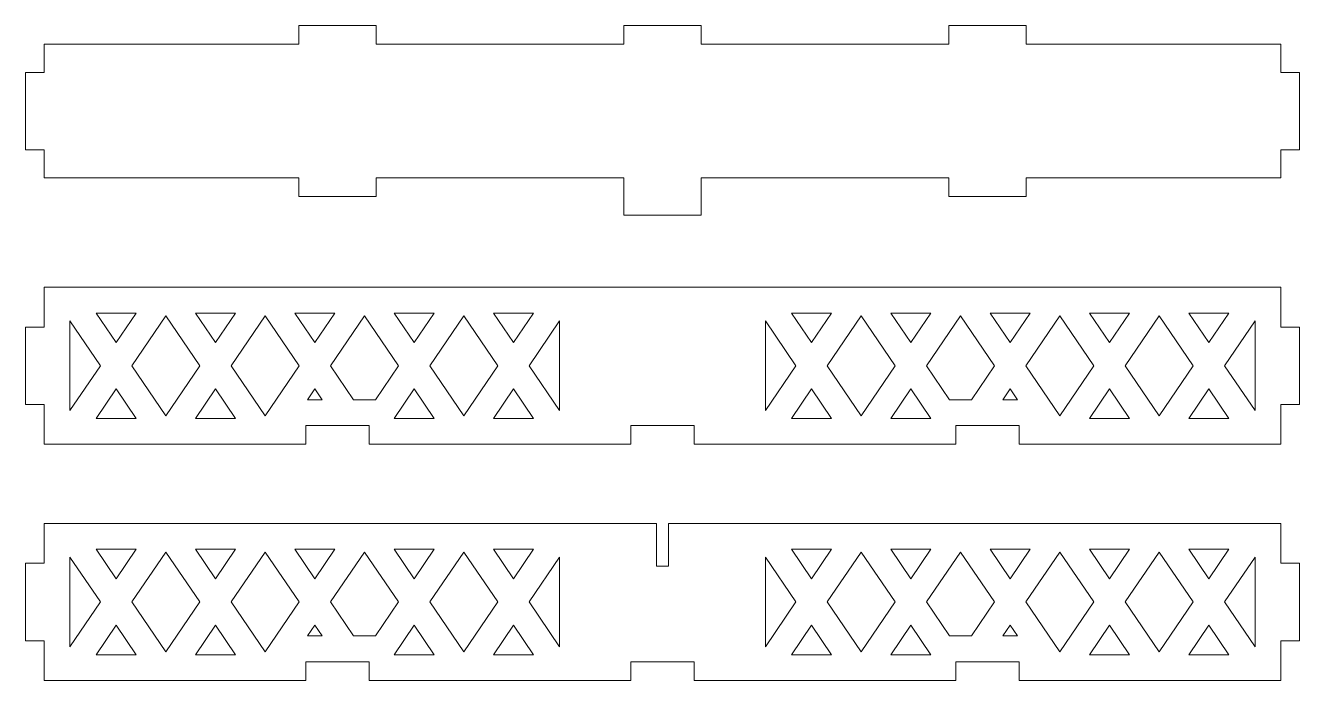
# Model space of a CAD drawing. Header units: millimetres. Extents: x -924 to 692, y -968 to 888.
# Drawn here: x -452.2 to -17.1, y -230 to -6.4 of the extents above; entities that cross this region are included whole.
import ezdxf

# ---------------------------------------------------------------- set-up
doc = ezdxf.new("R2010")
doc.units = ezdxf.units.MM
doc.header["$MEASUREMENT"] = 0

msp = doc.modelspace()

# ---------------------------------------------------------------- linework, layer by layer
at = {"lineweight": 5}
for points, knots in [([(-332.3981, -12.8217), (-332.3981, -12.8217), (-332.3981, -6.4219), (-332.3981, -6.4219), (-332.3981, -6.4219), (-332.3981, -6.4219), (-358.7981, -6.4219), (-358.7981, -6.4219), (-358.7981, -6.4219), (-358.7981, -6.4219), (-358.7981, -12.8217), (-358.7981, -12.8217), (-358.7981, -12.8217), (-358.7981, -12.8217), (-445.758, -12.8217), (-445.758, -12.8217), (-445.758, -12.8217), (-445.758, -12.8217), (-445.758, -22.4217), (-445.758, -22.4217), (-445.758, -22.4217), (-445.758, -22.4217), (-452.158, -22.4217), (-452.158, -22.4217), (-452.158, -22.4217), (-452.158, -22.4217), (-452.158, -48.8217), (-452.158, -48.8217), (-452.158, -48.8217), (-452.158, -48.8217), (-445.758, -48.8217), (-445.758, -48.8217), (-445.758, -48.8217), (-445.758, -48.8217), (-445.758, -58.4217), (-445.758, -58.4217), (-445.758, -58.4217), (-445.758, -58.4217), (-358.7981, -58.4217), (-358.7981, -58.4217), (-358.7981, -58.4217), (-358.7981, -58.4217), (-358.7981, -64.8217), (-358.7981, -64.8217), (-358.7981, -64.8217), (-358.7981, -64.8217), (-332.3981, -64.8217), (-332.3981, -64.8217), (-332.3981, -64.8217), (-332.3981, -64.8217), (-332.3981, -58.4217), (-332.3981, -58.4217), (-332.3981, -58.4217), (-332.3981, -58.4217), (-247.8381, -58.4217), (-247.8381, -58.4217), (-247.8381, -58.4217), (-247.8381, -58.4217), (-247.8381, -71.2217), (-247.8381, -71.2217), (-247.8381, -71.2217), (-247.8381, -71.2217), (-221.4381, -71.2217), (-221.4381, -71.2217), (-221.4381, -71.2217), (-221.4381, -71.2217), (-221.4381, -58.4217), (-221.4381, -58.4217), (-221.4381, -58.4217), (-221.4381, -58.4217), (-136.8781, -58.4217), (-136.8781, -58.4217), (-136.8781, -58.4217), (-136.8781, -58.4217), (-136.8781, -64.8217), (-136.8781, -64.8217), (-136.8781, -64.8217), (-136.8781, -64.8217), (-110.4781, -64.8217), (-110.4781, -64.8217), (-110.4781, -64.8217), (-110.4781, -64.8217), (-110.4781, -58.4217), (-110.4781, -58.4217), (-110.4781, -58.4217), (-110.4781, -58.4217), (-23.5181, -58.4217), (-23.5181, -58.4217), (-23.5181, -58.4217), (-23.5181, -58.4217), (-23.5181, -48.8217), (-23.5181, -48.8217), (-23.5181, -48.8217), (-23.5181, -48.8217), (-17.1181, -48.8217), (-17.1181, -48.8217), (-17.1181, -48.8217), (-17.1181, -48.8217), (-17.1181, -22.4217), (-17.1181, -22.4217), (-17.1181, -22.4217), (-17.1181, -22.4217), (-23.5181, -22.4217), (-23.5181, -22.4217), (-23.5181, -22.4217), (-23.5181, -22.4217), (-23.5181, -12.8217), (-23.5181, -12.8217), (-23.5181, -12.8217), (-23.5181, -12.8217), (-110.4781, -12.8217), (-110.4781, -12.8217), (-110.4781, -12.8217), (-110.4781, -12.8217), (-110.4781, -6.4219), (-110.4781, -6.4219), (-110.4781, -6.4219), (-110.4781, -6.4219), (-136.8781, -6.4219), (-136.8781, -6.4219), (-136.8781, -6.4219), (-136.8781, -6.4219), (-136.8781, -12.8217), (-136.8781, -12.8217), (-136.8781, -12.8217), (-136.8781, -12.8217), (-221.4381, -12.8217), (-221.4381, -12.8217), (-221.4381, -12.8217), (-221.4381, -12.8217), (-221.4381, -6.4219), (-221.4381, -6.4219), (-221.4381, -6.4219), (-221.4381, -6.4219), (-247.8381, -6.4219), (-247.8381, -6.4219), (-247.8381, -6.4219), (-247.8381, -6.4219), (-247.8381, -12.8217), (-247.8381, -12.8217), (-247.8381, -12.8217), (-247.8381, -12.8217), (-332.3981, -12.8217), (-332.3981, -12.8217)], [0, 0, 0, 0, 0.02777778, 0.02777778, 0.02777778, 0.02777778, 0.05555556, 0.05555556, 0.05555556, 0.05555556, 0.08333333, 0.08333333, 0.08333333, 0.08333333, 0.11111111, 0.11111111, 0.11111111, 0.11111111, 0.13888889, 0.13888889, 0.13888889, 0.13888889, 0.16666667, 0.16666667, 0.16666667, 0.16666667, 0.19444444, 0.19444444, 0.19444444, 0.19444444, 0.22222222, 0.22222222, 0.22222222, 0.22222222, 0.25, 0.25, 0.25, 0.25, 0.27777778, 0.27777778, 0.27777778, 0.27777778, 0.30555556, 0.30555556, 0.30555556, 0.30555556, 0.33333333, 0.33333333, 0.33333333, 0.33333333, 0.36111111, 0.36111111, 0.36111111, 0.36111111, 0.38888889, 0.38888889, 0.38888889, 0.38888889, 0.41666667, 0.41666667, 0.41666667, 0.41666667, 0.44444444, 0.44444444, 0.44444444, 0.44444444, 0.47222222, 0.47222222, 0.47222222, 0.47222222, 0.5, 0.5, 0.5, 0.5, 0.52777778, 0.52777778, 0.52777778, 0.52777778, 0.55555556, 0.55555556, 0.55555556, 0.55555556, 0.58333333, 0.58333333, 0.58333333, 0.58333333, 0.61111111, 0.61111111, 0.61111111, 0.61111111, 0.63888889, 0.63888889, 0.63888889, 0.63888889, 0.66666667, 0.66666667, 0.66666667, 0.66666667, 0.69444444, 0.69444444, 0.69444444, 0.69444444, 0.72222222, 0.72222222, 0.72222222, 0.72222222, 0.75, 0.75, 0.75, 0.75, 0.77777778, 0.77777778, 0.77777778, 0.77777778, 0.80555556, 0.80555556, 0.80555556, 0.80555556, 0.83333333, 0.83333333, 0.83333333, 0.83333333, 0.86111111, 0.86111111, 0.86111111, 0.86111111, 0.88888889, 0.88888889, 0.88888889, 0.88888889, 0.91666667, 0.91666667, 0.91666667, 0.91666667, 0.94444444, 0.94444444, 0.94444444, 0.94444444, 0.97222222, 0.97222222, 0.97222222, 0.97222222, 1, 1, 1, 1]), ([(-223.8381, -142.9821), (-223.8381, -142.9821), (-223.8381, -149.3821), (-223.8381, -149.3821), (-223.8381, -149.3821), (-223.8381, -149.3821), (-134.4781, -149.3821), (-134.4781, -149.3821), (-134.4781, -149.3821), (-134.4781, -149.3821), (-134.4781, -142.9821), (-134.4781, -142.9821), (-134.4781, -142.9821), (-134.4781, -142.9821), (-112.8781, -142.9821), (-112.8781, -142.9821), (-112.8781, -142.9821), (-112.8781, -142.9821), (-112.8781, -149.3821), (-112.8781, -149.3821), (-112.8781, -149.3821), (-112.8781, -149.3821), (-23.5181, -149.3821), (-23.5181, -149.3821), (-23.5181, -149.3821), (-23.5181, -149.3821), (-23.5181, -135.7821), (-23.5181, -135.7821), (-23.5181, -135.7821), (-23.5181, -135.7821), (-17.1181, -135.7821), (-17.1181, -135.7821), (-17.1181, -135.7821), (-17.1181, -135.7821), (-17.1181, -109.3821), (-17.1181, -109.3821), (-17.1181, -109.3821), (-17.1181, -109.3821), (-23.5181, -109.3821), (-23.5181, -109.3821), (-23.5181, -109.3821), (-23.5181, -109.3821), (-23.5181, -95.7821), (-23.5181, -95.7821), (-23.5181, -95.7821), (-23.5181, -95.7821), (-445.758, -95.7821), (-445.758, -95.7821), (-445.758, -95.7821), (-445.758, -95.7821), (-445.758, -109.3821), (-445.758, -109.3821), (-445.758, -109.3821), (-445.758, -109.3821), (-452.158, -109.3821), (-452.158, -109.3821), (-452.158, -109.3821), (-452.158, -109.3821), (-452.158, -135.7821), (-452.158, -135.7821), (-452.158, -135.7821), (-452.158, -135.7821), (-445.758, -135.7821), (-445.758, -135.7821), (-445.758, -135.7821), (-445.758, -135.7821), (-445.758, -149.3821), (-445.758, -149.3821), (-445.758, -149.3821), (-445.758, -149.3821), (-356.3981, -149.3821), (-356.3981, -149.3821), (-356.3981, -149.3821), (-356.3981, -149.3821), (-356.3981, -142.9821), (-356.3981, -142.9821), (-356.3981, -142.9821), (-356.3981, -142.9821), (-334.7981, -142.9821), (-334.7981, -142.9821), (-334.7981, -142.9821), (-334.7981, -142.9821), (-334.7981, -149.3821), (-334.7981, -149.3821), (-334.7981, -149.3821), (-334.7981, -149.3821), (-245.4381, -149.3821), (-245.4381, -149.3821), (-245.4381, -149.3821), (-245.4381, -149.3821), (-245.4381, -142.9821), (-245.4381, -142.9821), (-245.4381, -142.9821), (-245.4381, -142.9821), (-223.8381, -142.9821), (-223.8381, -142.9821)], [0, 0, 0, 0, 0.04166667, 0.04166667, 0.04166667, 0.04166667, 0.08333333, 0.08333333, 0.08333333, 0.08333333, 0.125, 0.125, 0.125, 0.125, 0.16666667, 0.16666667, 0.16666667, 0.16666667, 0.20833333, 0.20833333, 0.20833333, 0.20833333, 0.25, 0.25, 0.25, 0.25, 0.29166667, 0.29166667, 0.29166667, 0.29166667, 0.33333333, 0.33333333, 0.33333333, 0.33333333, 0.375, 0.375, 0.375, 0.375, 0.41666667, 0.41666667, 0.41666667, 0.41666667, 0.45833333, 0.45833333, 0.45833333, 0.45833333, 0.5, 0.5, 0.5, 0.5, 0.54166667, 0.54166667, 0.54166667, 0.54166667, 0.58333333, 0.58333333, 0.58333333, 0.58333333, 0.625, 0.625, 0.625, 0.625, 0.66666667, 0.66666667, 0.66666667, 0.66666667, 0.70833333, 0.70833333, 0.70833333, 0.70833333, 0.75, 0.75, 0.75, 0.75, 0.79166667, 0.79166667, 0.79166667, 0.79166667, 0.83333333, 0.83333333, 0.83333333, 0.83333333, 0.875, 0.875, 0.875, 0.875, 0.91666667, 0.91666667, 0.91666667, 0.91666667, 0.95833333, 0.95833333, 0.95833333, 0.95833333, 1, 1, 1, 1]), ([(-436.9581, -107.2848), (-436.9581, -107.2848), (-426.5687, -122.5821), (-426.5687, -122.5821), (-426.5687, -122.5821), (-426.5687, -122.5821), (-436.9581, -137.8793), (-436.9581, -137.8793), (-436.9581, -137.8793), (-436.9581, -137.8793), (-436.9581, -107.2848), (-436.9581, -107.2848)], [0, 0, 0, 0, 0.33333333, 0.33333333, 0.33333333, 0.33333333, 0.66666667, 0.66666667, 0.66666667, 0.66666667, 1, 1, 1, 1]), ([(-414.3437, -104.5821), (-414.3437, -104.5821), (-428.0525, -104.5821), (-428.0525, -104.5821), (-428.0525, -104.5821), (-428.0525, -104.5821), (-421.1981, -114.6745), (-421.1981, -114.6745), (-421.1981, -114.6745), (-421.1981, -114.6745), (-414.3437, -104.5821), (-414.3437, -104.5821)], [0, 0, 0, 0, 0.33333333, 0.33333333, 0.33333333, 0.33333333, 0.66666667, 0.66666667, 0.66666667, 0.66666667, 1, 1, 1, 1]), ([(-404.2381, -139.6462), (-404.2381, -139.6462), (-415.8276, -122.5821), (-415.8276, -122.5821), (-415.8276, -122.5821), (-415.8276, -122.5821), (-404.2381, -105.5179), (-404.2381, -105.5179), (-404.2381, -105.5179), (-404.2381, -105.5179), (-392.6487, -122.5821), (-392.6487, -122.5821), (-392.6487, -122.5821), (-392.6487, -122.5821), (-404.2381, -139.6462), (-404.2381, -139.6462)], [0, 0, 0, 0, 0.25, 0.25, 0.25, 0.25, 0.5, 0.5, 0.5, 0.5, 0.75, 0.75, 0.75, 0.75, 1, 1, 1, 1]), ([(-380.4237, -104.5821), (-380.4237, -104.5821), (-394.1325, -104.5821), (-394.1325, -104.5821), (-394.1325, -104.5821), (-394.1325, -104.5821), (-387.2781, -114.6745), (-387.2781, -114.6745), (-387.2781, -114.6745), (-387.2781, -114.6745), (-380.4237, -104.5821), (-380.4237, -104.5821)], [0, 0, 0, 0, 0.33333333, 0.33333333, 0.33333333, 0.33333333, 0.66666667, 0.66666667, 0.66666667, 0.66666667, 1, 1, 1, 1]), ([(-370.3181, -139.6462), (-370.3181, -139.6462), (-381.9076, -122.5821), (-381.9076, -122.5821), (-381.9076, -122.5821), (-381.9076, -122.5821), (-370.3181, -105.5179), (-370.3181, -105.5179), (-370.3181, -105.5179), (-370.3181, -105.5179), (-358.7287, -122.5821), (-358.7287, -122.5821), (-358.7287, -122.5821), (-358.7287, -122.5821), (-370.3181, -139.6462), (-370.3181, -139.6462)], [0, 0, 0, 0, 0.25, 0.25, 0.25, 0.25, 0.5, 0.5, 0.5, 0.5, 0.75, 0.75, 0.75, 0.75, 1, 1, 1, 1]), ([(-346.5037, -104.5821), (-346.5037, -104.5821), (-360.2125, -104.5821), (-360.2125, -104.5821), (-360.2125, -104.5821), (-360.2125, -104.5821), (-353.3581, -114.6745), (-353.3581, -114.6745), (-353.3581, -114.6745), (-353.3581, -114.6745), (-346.5037, -104.5821), (-346.5037, -104.5821)], [0, 0, 0, 0, 0.33333333, 0.33333333, 0.33333333, 0.33333333, 0.66666667, 0.66666667, 0.66666667, 0.66666667, 1, 1, 1, 1]), ([(-340.1092, -134.1821), (-340.1092, -134.1821), (-347.9876, -122.5821), (-347.9876, -122.5821), (-347.9876, -122.5821), (-347.9876, -122.5821), (-336.3981, -105.5179), (-336.3981, -105.5179), (-336.3981, -105.5179), (-336.3981, -105.5179), (-324.8087, -122.5821), (-324.8087, -122.5821), (-324.8087, -122.5821), (-324.8087, -122.5821), (-332.6871, -134.1821), (-332.6871, -134.1821), (-332.6871, -134.1821), (-332.6871, -134.1821), (-340.1092, -134.1821), (-340.1092, -134.1821)], [0, 0, 0, 0, 0.2, 0.2, 0.2, 0.2, 0.4, 0.4, 0.4, 0.4, 0.6, 0.6, 0.6, 0.6, 0.8, 0.8, 0.8, 0.8, 1, 1, 1, 1]), ([(-312.5837, -104.5821), (-312.5837, -104.5821), (-326.2925, -104.5821), (-326.2925, -104.5821), (-326.2925, -104.5821), (-326.2925, -104.5821), (-319.4381, -114.6745), (-319.4381, -114.6745), (-319.4381, -114.6745), (-319.4381, -114.6745), (-312.5837, -104.5821), (-312.5837, -104.5821)], [0, 0, 0, 0, 0.33333333, 0.33333333, 0.33333333, 0.33333333, 0.66666667, 0.66666667, 0.66666667, 0.66666667, 1, 1, 1, 1]), ([(-302.4781, -139.6462), (-302.4781, -139.6462), (-314.0676, -122.5821), (-314.0676, -122.5821), (-314.0676, -122.5821), (-314.0676, -122.5821), (-302.4781, -105.5179), (-302.4781, -105.5179), (-302.4781, -105.5179), (-302.4781, -105.5179), (-290.8887, -122.5821), (-290.8887, -122.5821), (-290.8887, -122.5821), (-290.8887, -122.5821), (-302.4781, -139.6462), (-302.4781, -139.6462)], [0, 0, 0, 0, 0.25, 0.25, 0.25, 0.25, 0.5, 0.5, 0.5, 0.5, 0.75, 0.75, 0.75, 0.75, 1, 1, 1, 1]), ([(-278.6637, -104.5821), (-278.6637, -104.5821), (-292.3725, -104.5821), (-292.3725, -104.5821), (-292.3725, -104.5821), (-292.3725, -104.5821), (-285.5181, -114.6745), (-285.5181, -114.6745), (-285.5181, -114.6745), (-285.5181, -114.6745), (-278.6637, -104.5821), (-278.6637, -104.5821)], [0, 0, 0, 0, 0.33333333, 0.33333333, 0.33333333, 0.33333333, 0.66666667, 0.66666667, 0.66666667, 0.66666667, 1, 1, 1, 1]), ([(-280.1476, -122.5821), (-280.1476, -122.5821), (-269.7581, -107.2848), (-269.7581, -107.2848), (-269.7581, -107.2848), (-269.7581, -107.2848), (-269.7581, -137.8793), (-269.7581, -137.8793), (-269.7581, -137.8793), (-269.7581, -137.8793), (-280.1476, -122.5821), (-280.1476, -122.5821)], [0, 0, 0, 0, 0.33333333, 0.33333333, 0.33333333, 0.33333333, 0.66666667, 0.66666667, 0.66666667, 0.66666667, 1, 1, 1, 1]), ([(-189.1287, -122.5821), (-189.1287, -122.5821), (-199.5181, -107.2848), (-199.5181, -107.2848), (-199.5181, -107.2848), (-199.5181, -107.2848), (-199.5181, -137.8793), (-199.5181, -137.8793), (-199.5181, -137.8793), (-199.5181, -137.8793), (-189.1287, -122.5821), (-189.1287, -122.5821)], [0, 0, 0, 0, 0.33333333, 0.33333333, 0.33333333, 0.33333333, 0.66666667, 0.66666667, 0.66666667, 0.66666667, 1, 1, 1, 1]), ([(-190.6125, -104.5821), (-190.6125, -104.5821), (-176.9037, -104.5821), (-176.9037, -104.5821), (-176.9037, -104.5821), (-176.9037, -104.5821), (-183.7581, -114.6745), (-183.7581, -114.6745), (-183.7581, -114.6745), (-183.7581, -114.6745), (-190.6125, -104.5821), (-190.6125, -104.5821)], [0, 0, 0, 0, 0.33333333, 0.33333333, 0.33333333, 0.33333333, 0.66666667, 0.66666667, 0.66666667, 0.66666667, 1, 1, 1, 1]), ([(-166.7981, -139.6462), (-166.7981, -139.6462), (-155.2087, -122.5821), (-155.2087, -122.5821), (-155.2087, -122.5821), (-155.2087, -122.5821), (-166.7981, -105.5179), (-166.7981, -105.5179), (-166.7981, -105.5179), (-166.7981, -105.5179), (-178.3876, -122.5821), (-178.3876, -122.5821), (-178.3876, -122.5821), (-178.3876, -122.5821), (-166.7981, -139.6462), (-166.7981, -139.6462)], [0, 0, 0, 0, 0.25, 0.25, 0.25, 0.25, 0.5, 0.5, 0.5, 0.5, 0.75, 0.75, 0.75, 0.75, 1, 1, 1, 1]), ([(-156.6925, -104.5821), (-156.6925, -104.5821), (-142.9837, -104.5821), (-142.9837, -104.5821), (-142.9837, -104.5821), (-142.9837, -104.5821), (-149.8381, -114.6745), (-149.8381, -114.6745), (-149.8381, -114.6745), (-149.8381, -114.6745), (-156.6925, -104.5821), (-156.6925, -104.5821)], [0, 0, 0, 0, 0.33333333, 0.33333333, 0.33333333, 0.33333333, 0.66666667, 0.66666667, 0.66666667, 0.66666667, 1, 1, 1, 1]), ([(-129.1671, -134.1821), (-129.1671, -134.1821), (-121.2887, -122.5821), (-121.2887, -122.5821), (-121.2887, -122.5821), (-121.2887, -122.5821), (-132.8781, -105.5179), (-132.8781, -105.5179), (-132.8781, -105.5179), (-132.8781, -105.5179), (-144.4676, -122.5821), (-144.4676, -122.5821), (-144.4676, -122.5821), (-144.4676, -122.5821), (-136.5892, -134.1821), (-136.5892, -134.1821), (-136.5892, -134.1821), (-136.5892, -134.1821), (-129.1671, -134.1821), (-129.1671, -134.1821)], [0, 0, 0, 0, 0.2, 0.2, 0.2, 0.2, 0.4, 0.4, 0.4, 0.4, 0.6, 0.6, 0.6, 0.6, 0.8, 0.8, 0.8, 0.8, 1, 1, 1, 1]), ([(-122.7725, -104.5821), (-122.7725, -104.5821), (-109.0637, -104.5821), (-109.0637, -104.5821), (-109.0637, -104.5821), (-109.0637, -104.5821), (-115.9181, -114.6745), (-115.9181, -114.6745), (-115.9181, -114.6745), (-115.9181, -114.6745), (-122.7725, -104.5821), (-122.7725, -104.5821)], [0, 0, 0, 0, 0.33333333, 0.33333333, 0.33333333, 0.33333333, 0.66666667, 0.66666667, 0.66666667, 0.66666667, 1, 1, 1, 1]), ([(-98.9581, -139.6462), (-98.9581, -139.6462), (-87.3687, -122.5821), (-87.3687, -122.5821), (-87.3687, -122.5821), (-87.3687, -122.5821), (-98.9581, -105.5179), (-98.9581, -105.5179), (-98.9581, -105.5179), (-98.9581, -105.5179), (-110.5476, -122.5821), (-110.5476, -122.5821), (-110.5476, -122.5821), (-110.5476, -122.5821), (-98.9581, -139.6462), (-98.9581, -139.6462)], [0, 0, 0, 0, 0.25, 0.25, 0.25, 0.25, 0.5, 0.5, 0.5, 0.5, 0.75, 0.75, 0.75, 0.75, 1, 1, 1, 1]), ([(-88.8525, -104.5821), (-88.8525, -104.5821), (-75.1437, -104.5821), (-75.1437, -104.5821), (-75.1437, -104.5821), (-75.1437, -104.5821), (-81.9981, -114.6745), (-81.9981, -114.6745), (-81.9981, -114.6745), (-81.9981, -114.6745), (-88.8525, -104.5821), (-88.8525, -104.5821)], [0, 0, 0, 0, 0.33333333, 0.33333333, 0.33333333, 0.33333333, 0.66666667, 0.66666667, 0.66666667, 0.66666667, 1, 1, 1, 1]), ([(-65.0381, -139.6462), (-65.0381, -139.6462), (-53.4487, -122.5821), (-53.4487, -122.5821), (-53.4487, -122.5821), (-53.4487, -122.5821), (-65.0381, -105.5179), (-65.0381, -105.5179), (-65.0381, -105.5179), (-65.0381, -105.5179), (-76.6276, -122.5821), (-76.6276, -122.5821), (-76.6276, -122.5821), (-76.6276, -122.5821), (-65.0381, -139.6462), (-65.0381, -139.6462)], [0, 0, 0, 0, 0.25, 0.25, 0.25, 0.25, 0.5, 0.5, 0.5, 0.5, 0.75, 0.75, 0.75, 0.75, 1, 1, 1, 1]), ([(-54.9325, -104.5821), (-54.9325, -104.5821), (-41.2237, -104.5821), (-41.2237, -104.5821), (-41.2237, -104.5821), (-41.2237, -104.5821), (-48.0781, -114.6745), (-48.0781, -114.6745), (-48.0781, -114.6745), (-48.0781, -114.6745), (-54.9325, -104.5821), (-54.9325, -104.5821)], [0, 0, 0, 0, 0.33333333, 0.33333333, 0.33333333, 0.33333333, 0.66666667, 0.66666667, 0.66666667, 0.66666667, 1, 1, 1, 1]), ([(-32.3181, -107.2848), (-32.3181, -107.2848), (-42.7076, -122.5821), (-42.7076, -122.5821), (-42.7076, -122.5821), (-42.7076, -122.5821), (-32.3181, -137.8793), (-32.3181, -137.8793), (-32.3181, -137.8793), (-32.3181, -137.8793), (-32.3181, -107.2848), (-32.3181, -107.2848)], [0, 0, 0, 0, 0.33333333, 0.33333333, 0.33333333, 0.33333333, 0.66666667, 0.66666667, 0.66666667, 0.66666667, 1, 1, 1, 1]), ([(-414.3437, -140.5821), (-414.3437, -140.5821), (-428.0525, -140.5821), (-428.0525, -140.5821), (-428.0525, -140.5821), (-428.0525, -140.5821), (-421.1981, -130.4897), (-421.1981, -130.4897), (-421.1981, -130.4897), (-421.1981, -130.4897), (-414.3437, -140.5821), (-414.3437, -140.5821)], [0, 0, 0, 0, 0.33333333, 0.33333333, 0.33333333, 0.33333333, 0.66666667, 0.66666667, 0.66666667, 0.66666667, 1, 1, 1, 1]), ([(-380.4237, -140.5821), (-380.4237, -140.5821), (-394.1325, -140.5821), (-394.1325, -140.5821), (-394.1325, -140.5821), (-394.1325, -140.5821), (-387.2781, -130.4897), (-387.2781, -130.4897), (-387.2781, -130.4897), (-387.2781, -130.4897), (-380.4237, -140.5821), (-380.4237, -140.5821)], [0, 0, 0, 0, 0.33333333, 0.33333333, 0.33333333, 0.33333333, 0.66666667, 0.66666667, 0.66666667, 0.66666667, 1, 1, 1, 1]), ([(-355.8658, -134.1821), (-355.8658, -134.1821), (-353.3581, -130.4897), (-353.3581, -130.4897), (-353.3581, -130.4897), (-353.3581, -130.4897), (-350.8503, -134.1821), (-350.8503, -134.1821), (-350.8503, -134.1821), (-350.8503, -134.1821), (-355.8658, -134.1821), (-355.8658, -134.1821)], [0, 0, 0, 0, 0.33333333, 0.33333333, 0.33333333, 0.33333333, 0.66666667, 0.66666667, 0.66666667, 0.66666667, 1, 1, 1, 1]), ([(-312.5837, -140.5821), (-312.5837, -140.5821), (-326.2925, -140.5821), (-326.2925, -140.5821), (-326.2925, -140.5821), (-326.2925, -140.5821), (-319.4381, -130.4897), (-319.4381, -130.4897), (-319.4381, -130.4897), (-319.4381, -130.4897), (-312.5837, -140.5821), (-312.5837, -140.5821)], [0, 0, 0, 0, 0.33333333, 0.33333333, 0.33333333, 0.33333333, 0.66666667, 0.66666667, 0.66666667, 0.66666667, 1, 1, 1, 1]), ([(-278.6637, -140.5821), (-278.6637, -140.5821), (-292.3725, -140.5821), (-292.3725, -140.5821), (-292.3725, -140.5821), (-292.3725, -140.5821), (-285.5181, -130.4897), (-285.5181, -130.4897), (-285.5181, -130.4897), (-285.5181, -130.4897), (-278.6637, -140.5821), (-278.6637, -140.5821)], [0, 0, 0, 0, 0.33333333, 0.33333333, 0.33333333, 0.33333333, 0.66666667, 0.66666667, 0.66666667, 0.66666667, 1, 1, 1, 1]), ([(-190.6125, -140.5821), (-190.6125, -140.5821), (-176.9037, -140.5821), (-176.9037, -140.5821), (-176.9037, -140.5821), (-176.9037, -140.5821), (-183.7581, -130.4897), (-183.7581, -130.4897), (-183.7581, -130.4897), (-183.7581, -130.4897), (-190.6125, -140.5821), (-190.6125, -140.5821)], [0, 0, 0, 0, 0.33333333, 0.33333333, 0.33333333, 0.33333333, 0.66666667, 0.66666667, 0.66666667, 0.66666667, 1, 1, 1, 1]), ([(-156.6925, -140.5821), (-156.6925, -140.5821), (-142.9837, -140.5821), (-142.9837, -140.5821), (-142.9837, -140.5821), (-142.9837, -140.5821), (-149.8381, -130.4897), (-149.8381, -130.4897), (-149.8381, -130.4897), (-149.8381, -130.4897), (-156.6925, -140.5821), (-156.6925, -140.5821)], [0, 0, 0, 0, 0.33333333, 0.33333333, 0.33333333, 0.33333333, 0.66666667, 0.66666667, 0.66666667, 0.66666667, 1, 1, 1, 1]), ([(-113.4103, -134.1821), (-113.4103, -134.1821), (-115.9181, -130.4897), (-115.9181, -130.4897), (-115.9181, -130.4897), (-115.9181, -130.4897), (-118.4258, -134.1821), (-118.4258, -134.1821), (-118.4258, -134.1821), (-118.4258, -134.1821), (-113.4103, -134.1821), (-113.4103, -134.1821)], [0, 0, 0, 0, 0.33333333, 0.33333333, 0.33333333, 0.33333333, 0.66666667, 0.66666667, 0.66666667, 0.66666667, 1, 1, 1, 1]), ([(-88.8525, -140.5821), (-88.8525, -140.5821), (-75.1437, -140.5821), (-75.1437, -140.5821), (-75.1437, -140.5821), (-75.1437, -140.5821), (-81.9981, -130.4897), (-81.9981, -130.4897), (-81.9981, -130.4897), (-81.9981, -130.4897), (-88.8525, -140.5821), (-88.8525, -140.5821)], [0, 0, 0, 0, 0.33333333, 0.33333333, 0.33333333, 0.33333333, 0.66666667, 0.66666667, 0.66666667, 0.66666667, 1, 1, 1, 1]), ([(-54.9325, -140.5821), (-54.9325, -140.5821), (-41.2237, -140.5821), (-41.2237, -140.5821), (-41.2237, -140.5821), (-41.2237, -140.5821), (-48.0781, -130.4897), (-48.0781, -130.4897), (-48.0781, -130.4897), (-48.0781, -130.4897), (-54.9325, -140.5821), (-54.9325, -140.5821)], [0, 0, 0, 0, 0.33333333, 0.33333333, 0.33333333, 0.33333333, 0.66666667, 0.66666667, 0.66666667, 0.66666667, 1, 1, 1, 1]), ([(-452.158, -216.4123), (-452.158, -216.4123), (-445.758, -216.4123), (-445.758, -216.4123), (-445.758, -216.4123), (-445.758, -216.4123), (-445.758, -230.0123), (-445.758, -230.0123), (-445.758, -230.0123), (-445.758, -230.0123), (-356.3981, -230.0123), (-356.3981, -230.0123), (-356.3981, -230.0123), (-356.3981, -230.0123), (-356.3981, -223.6123), (-356.3981, -223.6123), (-356.3981, -223.6123), (-356.3981, -223.6123), (-334.7981, -223.6123), (-334.7981, -223.6123), (-334.7981, -223.6123), (-334.7981, -223.6123), (-334.7981, -230.0123), (-334.7981, -230.0123), (-334.7981, -230.0123), (-334.7981, -230.0123), (-245.4381, -230.0123), (-245.4381, -230.0123), (-245.4381, -230.0123), (-245.4381, -230.0123), (-245.4381, -223.6123), (-245.4381, -223.6123), (-245.4381, -223.6123), (-245.4381, -223.6123), (-223.8381, -223.6123), (-223.8381, -223.6123), (-223.8381, -223.6123), (-223.8381, -223.6123), (-223.8381, -230.0123), (-223.8381, -230.0123), (-223.8381, -230.0123), (-223.8381, -230.0123), (-134.4781, -230.0123), (-134.4781, -230.0123), (-134.4781, -230.0123), (-134.4781, -230.0123), (-134.4781, -223.6123), (-134.4781, -223.6123), (-134.4781, -223.6123), (-134.4781, -223.6123), (-112.8781, -223.6123), (-112.8781, -223.6123), (-112.8781, -223.6123), (-112.8781, -223.6123), (-112.8781, -230.0123), (-112.8781, -230.0123), (-112.8781, -230.0123), (-112.8781, -230.0123), (-23.5181, -230.0123), (-23.5181, -230.0123), (-23.5181, -230.0123), (-23.5181, -230.0123), (-23.5181, -216.4123), (-23.5181, -216.4123), (-23.5181, -216.4123), (-23.5181, -216.4123), (-17.1181, -216.4123), (-17.1181, -216.4123), (-17.1181, -216.4123), (-17.1181, -216.4123), (-17.1181, -190.0123), (-17.1181, -190.0123), (-17.1181, -190.0123), (-17.1181, -190.0123), (-23.5181, -190.0123), (-23.5181, -190.0123), (-23.5181, -190.0123), (-23.5181, -190.0123), (-23.5181, -176.4123), (-23.5181, -176.4123), (-23.5181, -176.4123), (-23.5181, -176.4123), (-232.6381, -176.4123), (-232.6381, -176.4123), (-232.6381, -176.4123), (-232.6381, -176.4123), (-232.6381, -191.0136), (-232.6381, -191.0136), (-232.6381, -191.0136), (-232.6381, -191.0136), (-236.6381, -191.0136), (-236.6381, -191.0136), (-236.6381, -191.0136), (-236.6381, -191.0136), (-236.6381, -176.4123), (-236.6381, -176.4123), (-236.6381, -176.4123), (-236.6381, -176.4123), (-445.758, -176.4123), (-445.758, -176.4123), (-445.758, -176.4123), (-445.758, -176.4123), (-445.758, -190.0123), (-445.758, -190.0123), (-445.758, -190.0123), (-445.758, -190.0123), (-452.158, -190.0123), (-452.158, -190.0123), (-452.158, -190.0123), (-452.158, -190.0123), (-452.158, -216.4123), (-452.158, -216.4123)], [0, 0, 0, 0, 0.03571429, 0.03571429, 0.03571429, 0.03571429, 0.07142857, 0.07142857, 0.07142857, 0.07142857, 0.10714286, 0.10714286, 0.10714286, 0.10714286, 0.14285714, 0.14285714, 0.14285714, 0.14285714, 0.17857143, 0.17857143, 0.17857143, 0.17857143, 0.21428571, 0.21428571, 0.21428571, 0.21428571, 0.25, 0.25, 0.25, 0.25, 0.28571429, 0.28571429, 0.28571429, 0.28571429, 0.32142857, 0.32142857, 0.32142857, 0.32142857, 0.35714286, 0.35714286, 0.35714286, 0.35714286, 0.39285714, 0.39285714, 0.39285714, 0.39285714, 0.42857143, 0.42857143, 0.42857143, 0.42857143, 0.46428571, 0.46428571, 0.46428571, 0.46428571, 0.5, 0.5, 0.5, 0.5, 0.53571429, 0.53571429, 0.53571429, 0.53571429, 0.57142857, 0.57142857, 0.57142857, 0.57142857, 0.60714286, 0.60714286, 0.60714286, 0.60714286, 0.64285714, 0.64285714, 0.64285714, 0.64285714, 0.67857143, 0.67857143, 0.67857143, 0.67857143, 0.71428571, 0.71428571, 0.71428571, 0.71428571, 0.75, 0.75, 0.75, 0.75, 0.78571429, 0.78571429, 0.78571429, 0.78571429, 0.82142857, 0.82142857, 0.82142857, 0.82142857, 0.85714286, 0.85714286, 0.85714286, 0.85714286, 0.89285714, 0.89285714, 0.89285714, 0.89285714, 0.92857143, 0.92857143, 0.92857143, 0.92857143, 0.96428571, 0.96428571, 0.96428571, 0.96428571, 1, 1, 1, 1]), ([(-414.3437, -185.2123), (-414.3437, -185.2123), (-428.0525, -185.2123), (-428.0525, -185.2123), (-428.0525, -185.2123), (-428.0525, -185.2123), (-421.1981, -195.3048), (-421.1981, -195.3048), (-421.1981, -195.3048), (-421.1981, -195.3048), (-414.3437, -185.2123), (-414.3437, -185.2123)], [0, 0, 0, 0, 0.33333333, 0.33333333, 0.33333333, 0.33333333, 0.66666667, 0.66666667, 0.66666667, 0.66666667, 1, 1, 1, 1]), ([(-404.2381, -220.2765), (-404.2381, -220.2765), (-415.8276, -203.2123), (-415.8276, -203.2123), (-415.8276, -203.2123), (-415.8276, -203.2123), (-404.2381, -186.1481), (-404.2381, -186.1481), (-404.2381, -186.1481), (-404.2381, -186.1481), (-392.6487, -203.2123), (-392.6487, -203.2123), (-392.6487, -203.2123), (-392.6487, -203.2123), (-404.2381, -220.2765), (-404.2381, -220.2765)], [0, 0, 0, 0, 0.25, 0.25, 0.25, 0.25, 0.5, 0.5, 0.5, 0.5, 0.75, 0.75, 0.75, 0.75, 1, 1, 1, 1]), ([(-380.4237, -185.2123), (-380.4237, -185.2123), (-394.1325, -185.2123), (-394.1325, -185.2123), (-394.1325, -185.2123), (-394.1325, -185.2123), (-387.2781, -195.3048), (-387.2781, -195.3048), (-387.2781, -195.3048), (-387.2781, -195.3048), (-380.4237, -185.2123), (-380.4237, -185.2123)], [0, 0, 0, 0, 0.33333333, 0.33333333, 0.33333333, 0.33333333, 0.66666667, 0.66666667, 0.66666667, 0.66666667, 1, 1, 1, 1]), ([(-370.3181, -220.2765), (-370.3181, -220.2765), (-381.9076, -203.2123), (-381.9076, -203.2123), (-381.9076, -203.2123), (-381.9076, -203.2123), (-370.3181, -186.1481), (-370.3181, -186.1481), (-370.3181, -186.1481), (-370.3181, -186.1481), (-358.7287, -203.2123), (-358.7287, -203.2123), (-358.7287, -203.2123), (-358.7287, -203.2123), (-370.3181, -220.2765), (-370.3181, -220.2765)], [0, 0, 0, 0, 0.25, 0.25, 0.25, 0.25, 0.5, 0.5, 0.5, 0.5, 0.75, 0.75, 0.75, 0.75, 1, 1, 1, 1]), ([(-346.5037, -185.2123), (-346.5037, -185.2123), (-360.2125, -185.2123), (-360.2125, -185.2123), (-360.2125, -185.2123), (-360.2125, -185.2123), (-353.3581, -195.3048), (-353.3581, -195.3048), (-353.3581, -195.3048), (-353.3581, -195.3048), (-346.5037, -185.2123), (-346.5037, -185.2123)], [0, 0, 0, 0, 0.33333333, 0.33333333, 0.33333333, 0.33333333, 0.66666667, 0.66666667, 0.66666667, 0.66666667, 1, 1, 1, 1]), ([(-340.1092, -214.8123), (-340.1092, -214.8123), (-347.9876, -203.2123), (-347.9876, -203.2123), (-347.9876, -203.2123), (-347.9876, -203.2123), (-336.3981, -186.1481), (-336.3981, -186.1481), (-336.3981, -186.1481), (-336.3981, -186.1481), (-324.8087, -203.2123), (-324.8087, -203.2123), (-324.8087, -203.2123), (-324.8087, -203.2123), (-332.6871, -214.8123), (-332.6871, -214.8123), (-332.6871, -214.8123), (-332.6871, -214.8123), (-340.1092, -214.8123), (-340.1092, -214.8123)], [0, 0, 0, 0, 0.2, 0.2, 0.2, 0.2, 0.4, 0.4, 0.4, 0.4, 0.6, 0.6, 0.6, 0.6, 0.8, 0.8, 0.8, 0.8, 1, 1, 1, 1]), ([(-312.5837, -185.2123), (-312.5837, -185.2123), (-326.2925, -185.2123), (-326.2925, -185.2123), (-326.2925, -185.2123), (-326.2925, -185.2123), (-319.4381, -195.3048), (-319.4381, -195.3048), (-319.4381, -195.3048), (-319.4381, -195.3048), (-312.5837, -185.2123), (-312.5837, -185.2123)], [0, 0, 0, 0, 0.33333333, 0.33333333, 0.33333333, 0.33333333, 0.66666667, 0.66666667, 0.66666667, 0.66666667, 1, 1, 1, 1]), ([(-302.4781, -220.2765), (-302.4781, -220.2765), (-314.0676, -203.2123), (-314.0676, -203.2123), (-314.0676, -203.2123), (-314.0676, -203.2123), (-302.4781, -186.1481), (-302.4781, -186.1481), (-302.4781, -186.1481), (-302.4781, -186.1481), (-290.8887, -203.2123), (-290.8887, -203.2123), (-290.8887, -203.2123), (-290.8887, -203.2123), (-302.4781, -220.2765), (-302.4781, -220.2765)], [0, 0, 0, 0, 0.25, 0.25, 0.25, 0.25, 0.5, 0.5, 0.5, 0.5, 0.75, 0.75, 0.75, 0.75, 1, 1, 1, 1]), ([(-278.6637, -185.2123), (-278.6637, -185.2123), (-292.3725, -185.2123), (-292.3725, -185.2123), (-292.3725, -185.2123), (-292.3725, -185.2123), (-285.5181, -195.3048), (-285.5181, -195.3048), (-285.5181, -195.3048), (-285.5181, -195.3048), (-278.6637, -185.2123), (-278.6637, -185.2123)], [0, 0, 0, 0, 0.33333333, 0.33333333, 0.33333333, 0.33333333, 0.66666667, 0.66666667, 0.66666667, 0.66666667, 1, 1, 1, 1]), ([(-190.6125, -185.2123), (-190.6125, -185.2123), (-176.9037, -185.2123), (-176.9037, -185.2123), (-176.9037, -185.2123), (-176.9037, -185.2123), (-183.7581, -195.3048), (-183.7581, -195.3048), (-183.7581, -195.3048), (-183.7581, -195.3048), (-190.6125, -185.2123), (-190.6125, -185.2123)], [0, 0, 0, 0, 0.33333333, 0.33333333, 0.33333333, 0.33333333, 0.66666667, 0.66666667, 0.66666667, 0.66666667, 1, 1, 1, 1]), ([(-166.7981, -220.2765), (-166.7981, -220.2765), (-155.2087, -203.2123), (-155.2087, -203.2123), (-155.2087, -203.2123), (-155.2087, -203.2123), (-166.7981, -186.1481), (-166.7981, -186.1481), (-166.7981, -186.1481), (-166.7981, -186.1481), (-178.3876, -203.2123), (-178.3876, -203.2123), (-178.3876, -203.2123), (-178.3876, -203.2123), (-166.7981, -220.2765), (-166.7981, -220.2765)], [0, 0, 0, 0, 0.25, 0.25, 0.25, 0.25, 0.5, 0.5, 0.5, 0.5, 0.75, 0.75, 0.75, 0.75, 1, 1, 1, 1]), ([(-156.6925, -185.2123), (-156.6925, -185.2123), (-142.9837, -185.2123), (-142.9837, -185.2123), (-142.9837, -185.2123), (-142.9837, -185.2123), (-149.8381, -195.3048), (-149.8381, -195.3048), (-149.8381, -195.3048), (-149.8381, -195.3048), (-156.6925, -185.2123), (-156.6925, -185.2123)], [0, 0, 0, 0, 0.33333333, 0.33333333, 0.33333333, 0.33333333, 0.66666667, 0.66666667, 0.66666667, 0.66666667, 1, 1, 1, 1]), ([(-129.1671, -214.8123), (-129.1671, -214.8123), (-121.2887, -203.2123), (-121.2887, -203.2123), (-121.2887, -203.2123), (-121.2887, -203.2123), (-132.8781, -186.1481), (-132.8781, -186.1481), (-132.8781, -186.1481), (-132.8781, -186.1481), (-144.4676, -203.2123), (-144.4676, -203.2123), (-144.4676, -203.2123), (-144.4676, -203.2123), (-136.5892, -214.8123), (-136.5892, -214.8123), (-136.5892, -214.8123), (-136.5892, -214.8123), (-129.1671, -214.8123), (-129.1671, -214.8123)], [0, 0, 0, 0, 0.2, 0.2, 0.2, 0.2, 0.4, 0.4, 0.4, 0.4, 0.6, 0.6, 0.6, 0.6, 0.8, 0.8, 0.8, 0.8, 1, 1, 1, 1]), ([(-122.7725, -185.2123), (-122.7725, -185.2123), (-109.0637, -185.2123), (-109.0637, -185.2123), (-109.0637, -185.2123), (-109.0637, -185.2123), (-115.9181, -195.3048), (-115.9181, -195.3048), (-115.9181, -195.3048), (-115.9181, -195.3048), (-122.7725, -185.2123), (-122.7725, -185.2123)], [0, 0, 0, 0, 0.33333333, 0.33333333, 0.33333333, 0.33333333, 0.66666667, 0.66666667, 0.66666667, 0.66666667, 1, 1, 1, 1]), ([(-98.9581, -220.2765), (-98.9581, -220.2765), (-87.3687, -203.2123), (-87.3687, -203.2123), (-87.3687, -203.2123), (-87.3687, -203.2123), (-98.9581, -186.1481), (-98.9581, -186.1481), (-98.9581, -186.1481), (-98.9581, -186.1481), (-110.5476, -203.2123), (-110.5476, -203.2123), (-110.5476, -203.2123), (-110.5476, -203.2123), (-98.9581, -220.2765), (-98.9581, -220.2765)], [0, 0, 0, 0, 0.25, 0.25, 0.25, 0.25, 0.5, 0.5, 0.5, 0.5, 0.75, 0.75, 0.75, 0.75, 1, 1, 1, 1]), ([(-88.8525, -185.2123), (-88.8525, -185.2123), (-75.1437, -185.2123), (-75.1437, -185.2123), (-75.1437, -185.2123), (-75.1437, -185.2123), (-81.9981, -195.3048), (-81.9981, -195.3048), (-81.9981, -195.3048), (-81.9981, -195.3048), (-88.8525, -185.2123), (-88.8525, -185.2123)], [0, 0, 0, 0, 0.33333333, 0.33333333, 0.33333333, 0.33333333, 0.66666667, 0.66666667, 0.66666667, 0.66666667, 1, 1, 1, 1]), ([(-65.0381, -220.2765), (-65.0381, -220.2765), (-53.4487, -203.2123), (-53.4487, -203.2123), (-53.4487, -203.2123), (-53.4487, -203.2123), (-65.0381, -186.1481), (-65.0381, -186.1481), (-65.0381, -186.1481), (-65.0381, -186.1481), (-76.6276, -203.2123), (-76.6276, -203.2123), (-76.6276, -203.2123), (-76.6276, -203.2123), (-65.0381, -220.2765), (-65.0381, -220.2765)], [0, 0, 0, 0, 0.25, 0.25, 0.25, 0.25, 0.5, 0.5, 0.5, 0.5, 0.75, 0.75, 0.75, 0.75, 1, 1, 1, 1]), ([(-54.9325, -185.2123), (-54.9325, -185.2123), (-41.2237, -185.2123), (-41.2237, -185.2123), (-41.2237, -185.2123), (-41.2237, -185.2123), (-48.0781, -195.3048), (-48.0781, -195.3048), (-48.0781, -195.3048), (-48.0781, -195.3048), (-54.9325, -185.2123), (-54.9325, -185.2123)], [0, 0, 0, 0, 0.33333333, 0.33333333, 0.33333333, 0.33333333, 0.66666667, 0.66666667, 0.66666667, 0.66666667, 1, 1, 1, 1]), ([(-436.9581, -187.915), (-436.9581, -187.915), (-426.5687, -203.2123), (-426.5687, -203.2123), (-426.5687, -203.2123), (-426.5687, -203.2123), (-436.9581, -218.5096), (-436.9581, -218.5096), (-436.9581, -218.5096), (-436.9581, -218.5096), (-436.9581, -187.915), (-436.9581, -187.915)], [0, 0, 0, 0, 0.33333333, 0.33333333, 0.33333333, 0.33333333, 0.66666667, 0.66666667, 0.66666667, 0.66666667, 1, 1, 1, 1]), ([(-280.1476, -203.2123), (-280.1476, -203.2123), (-269.7581, -187.915), (-269.7581, -187.915), (-269.7581, -187.915), (-269.7581, -187.915), (-269.7581, -218.5096), (-269.7581, -218.5096), (-269.7581, -218.5096), (-269.7581, -218.5096), (-280.1476, -203.2123), (-280.1476, -203.2123)], [0, 0, 0, 0, 0.33333333, 0.33333333, 0.33333333, 0.33333333, 0.66666667, 0.66666667, 0.66666667, 0.66666667, 1, 1, 1, 1]), ([(-189.1287, -203.2123), (-189.1287, -203.2123), (-199.5181, -187.915), (-199.5181, -187.915), (-199.5181, -187.915), (-199.5181, -187.915), (-199.5181, -218.5096), (-199.5181, -218.5096), (-199.5181, -218.5096), (-199.5181, -218.5096), (-189.1287, -203.2123), (-189.1287, -203.2123)], [0, 0, 0, 0, 0.33333333, 0.33333333, 0.33333333, 0.33333333, 0.66666667, 0.66666667, 0.66666667, 0.66666667, 1, 1, 1, 1]), ([(-32.3181, -187.915), (-32.3181, -187.915), (-42.7076, -203.2123), (-42.7076, -203.2123), (-42.7076, -203.2123), (-42.7076, -203.2123), (-32.3181, -218.5096), (-32.3181, -218.5096), (-32.3181, -218.5096), (-32.3181, -218.5096), (-32.3181, -187.915), (-32.3181, -187.915)], [0, 0, 0, 0, 0.33333333, 0.33333333, 0.33333333, 0.33333333, 0.66666667, 0.66666667, 0.66666667, 0.66666667, 1, 1, 1, 1]), ([(-414.3437, -221.2123), (-414.3437, -221.2123), (-428.0525, -221.2123), (-428.0525, -221.2123), (-428.0525, -221.2123), (-428.0525, -221.2123), (-421.1981, -211.12), (-421.1981, -211.12), (-421.1981, -211.12), (-421.1981, -211.12), (-414.3437, -221.2123), (-414.3437, -221.2123)], [0, 0, 0, 0, 0.33333333, 0.33333333, 0.33333333, 0.33333333, 0.66666667, 0.66666667, 0.66666667, 0.66666667, 1, 1, 1, 1]), ([(-380.4237, -221.2123), (-380.4237, -221.2123), (-394.1325, -221.2123), (-394.1325, -221.2123), (-394.1325, -221.2123), (-394.1325, -221.2123), (-387.2781, -211.12), (-387.2781, -211.12), (-387.2781, -211.12), (-387.2781, -211.12), (-380.4237, -221.2123), (-380.4237, -221.2123)], [0, 0, 0, 0, 0.33333333, 0.33333333, 0.33333333, 0.33333333, 0.66666667, 0.66666667, 0.66666667, 0.66666667, 1, 1, 1, 1]), ([(-355.8658, -214.8123), (-355.8658, -214.8123), (-353.3581, -211.12), (-353.3581, -211.12), (-353.3581, -211.12), (-353.3581, -211.12), (-350.8503, -214.8123), (-350.8503, -214.8123), (-350.8503, -214.8123), (-350.8503, -214.8123), (-355.8658, -214.8123), (-355.8658, -214.8123)], [0, 0, 0, 0, 0.33333333, 0.33333333, 0.33333333, 0.33333333, 0.66666667, 0.66666667, 0.66666667, 0.66666667, 1, 1, 1, 1]), ([(-312.5837, -221.2123), (-312.5837, -221.2123), (-326.2925, -221.2123), (-326.2925, -221.2123), (-326.2925, -221.2123), (-326.2925, -221.2123), (-319.4381, -211.12), (-319.4381, -211.12), (-319.4381, -211.12), (-319.4381, -211.12), (-312.5837, -221.2123), (-312.5837, -221.2123)], [0, 0, 0, 0, 0.33333333, 0.33333333, 0.33333333, 0.33333333, 0.66666667, 0.66666667, 0.66666667, 0.66666667, 1, 1, 1, 1]), ([(-278.6637, -221.2123), (-278.6637, -221.2123), (-292.3725, -221.2123), (-292.3725, -221.2123), (-292.3725, -221.2123), (-292.3725, -221.2123), (-285.5181, -211.12), (-285.5181, -211.12), (-285.5181, -211.12), (-285.5181, -211.12), (-278.6637, -221.2123), (-278.6637, -221.2123)], [0, 0, 0, 0, 0.33333333, 0.33333333, 0.33333333, 0.33333333, 0.66666667, 0.66666667, 0.66666667, 0.66666667, 1, 1, 1, 1]), ([(-190.6125, -221.2123), (-190.6125, -221.2123), (-176.9037, -221.2123), (-176.9037, -221.2123), (-176.9037, -221.2123), (-176.9037, -221.2123), (-183.7581, -211.12), (-183.7581, -211.12), (-183.7581, -211.12), (-183.7581, -211.12), (-190.6125, -221.2123), (-190.6125, -221.2123)], [0, 0, 0, 0, 0.33333333, 0.33333333, 0.33333333, 0.33333333, 0.66666667, 0.66666667, 0.66666667, 0.66666667, 1, 1, 1, 1]), ([(-156.6925, -221.2123), (-156.6925, -221.2123), (-142.9837, -221.2123), (-142.9837, -221.2123), (-142.9837, -221.2123), (-142.9837, -221.2123), (-149.8381, -211.12), (-149.8381, -211.12), (-149.8381, -211.12), (-149.8381, -211.12), (-156.6925, -221.2123), (-156.6925, -221.2123)], [0, 0, 0, 0, 0.33333333, 0.33333333, 0.33333333, 0.33333333, 0.66666667, 0.66666667, 0.66666667, 0.66666667, 1, 1, 1, 1]), ([(-113.4103, -214.8123), (-113.4103, -214.8123), (-115.9181, -211.12), (-115.9181, -211.12), (-115.9181, -211.12), (-115.9181, -211.12), (-118.4258, -214.8123), (-118.4258, -214.8123), (-118.4258, -214.8123), (-118.4258, -214.8123), (-113.4103, -214.8123), (-113.4103, -214.8123)], [0, 0, 0, 0, 0.33333333, 0.33333333, 0.33333333, 0.33333333, 0.66666667, 0.66666667, 0.66666667, 0.66666667, 1, 1, 1, 1]), ([(-88.8525, -221.2123), (-88.8525, -221.2123), (-75.1437, -221.2123), (-75.1437, -221.2123), (-75.1437, -221.2123), (-75.1437, -221.2123), (-81.9981, -211.12), (-81.9981, -211.12), (-81.9981, -211.12), (-81.9981, -211.12), (-88.8525, -221.2123), (-88.8525, -221.2123)], [0, 0, 0, 0, 0.33333333, 0.33333333, 0.33333333, 0.33333333, 0.66666667, 0.66666667, 0.66666667, 0.66666667, 1, 1, 1, 1]), ([(-54.9325, -221.2123), (-54.9325, -221.2123), (-41.2237, -221.2123), (-41.2237, -221.2123), (-41.2237, -221.2123), (-41.2237, -221.2123), (-48.0781, -211.12), (-48.0781, -211.12), (-48.0781, -211.12), (-48.0781, -211.12), (-54.9325, -221.2123), (-54.9325, -221.2123)], [0, 0, 0, 0, 0.33333333, 0.33333333, 0.33333333, 0.33333333, 0.66666667, 0.66666667, 0.66666667, 0.66666667, 1, 1, 1, 1])]:
    msp.add_open_spline(points, degree=3, knots=knots, dxfattribs=at)

doc.saveas('drawing.dxf')
